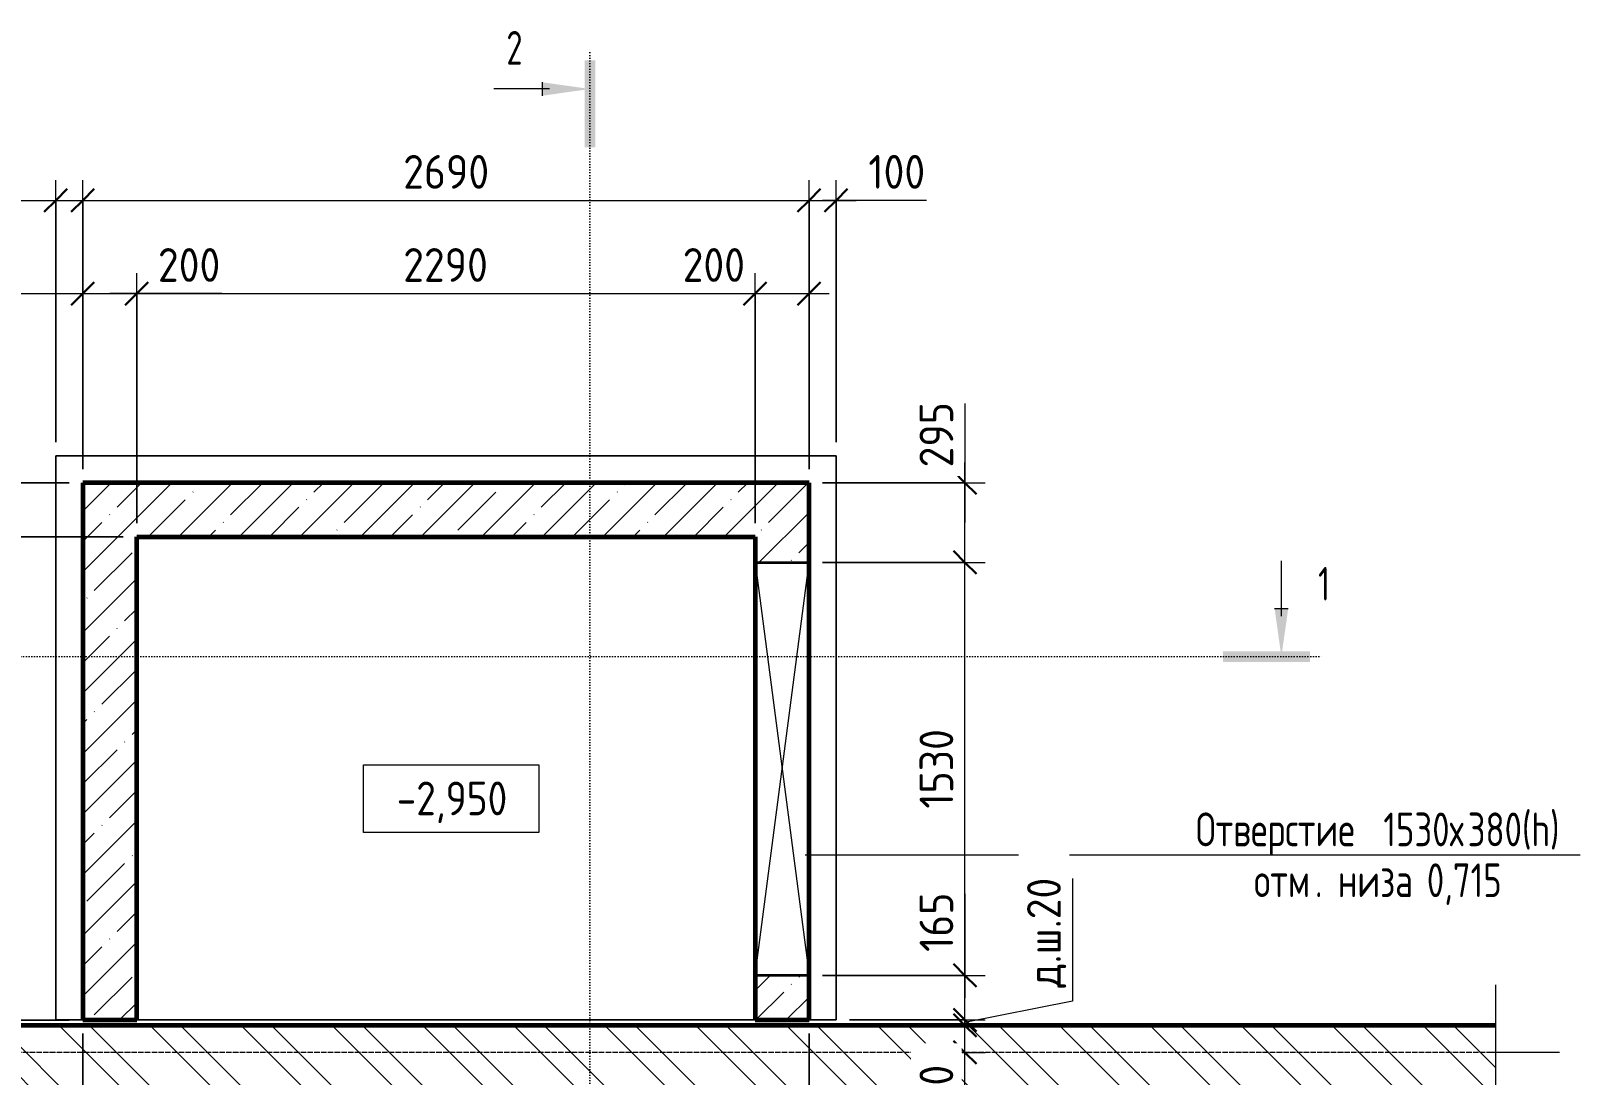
# Model space of a CAD drawing. Header units: millimetres. Extents: x 67134 to 121662, y -4758 to 13821.
# Drawn here: x 70573 to 76311, y 9426 to 13293 of the extents above; entities that cross this region are included whole.
import ezdxf

# ---------------------------------------------------------------- set-up
doc = ezdxf.new("R2010")
doc.units = ezdxf.units.MM
doc.linetypes.add('02 Штрихпунктирная _20 мм_', pattern=[25, 20, -2.5, 0, -2.5])
doc.linetypes.add('04 Пунктир 10мм', pattern=[10, 0, -10])
for name, color, linetype, lineweight in [('AA_Dim', 7, 'Continuous', 9), ('AA_Dim-50', 7, 'Continuous', 9), ('AA_Oformlenie', 7, 'Continuous', 9), ('AA_Razrez', 7, 'Continuous', 9), ('AA_Vinoska', 7, 'Continuous', 9), ('AA_Visotnaya otmetka', 7, 'Continuous', 9), ('AF_Okno', 7, 'Continuous', 20), ('AF_Pokritie', 7, 'Continuous', 9), ('AF_Stena', 7, 'Continuous', 20), ('AF_Stena_Опалубка', 253, 'Continuous', 20), ('KR_Fundament', 7, 'Continuous', 20), ('Оси', 7, 'Continuous', 9)]:
    doc.layers.add(name, color=color, linetype=linetype, lineweight=lineweight)
doc.styles.add('ISOCPEUR', font='isocpeur.ttf', dxfattribs={"width": 0.9, "height": 125})
doc.styles.add('ISOCPEUR_1', font='isocpeur.ttf', dxfattribs={"width": 0.85, "height": 125})
doc.styles.add('ISOCPEUR_2', font='isocpeur.ttf', dxfattribs={"width": 0.75, "height": 125})
doc.styles.add('ISOCPEUR_3', font='isocpeur.ttf', dxfattribs={"width": 0.7, "height": 125})
doc.dimstyles.new('00_Точн_3_знака__прозр_', dxfattribs={"dimscale": 304.8, "dimtxt": 124.497647, "dimasz": 0.278871, "dimexe": 0.246063, "dimexo": 0.164042, "dimgap": 0.016404, "dimtad": 1, "dimdec": 3, "dimrnd": 0.001, "dimdsep": 46, "dimtxsty": 'ISOCPEUR', "dimblk1": 'OBLIQUE', "dimblk2": 'OBLIQUE', "dimsah": 1, "dimcen": 0.09, "dimdle": 0.246063, "dimazin": 0, "dimtfac": 1, "dimtdec": 4, "dimtix": 1, "dimtmove": 0, "dimatfit": 3, "dimfxl": 1, "dimtvp": 1, "dimtolj": 1, "dimtzin": 0, "dimlwd": 18, "dimlwe": 18, "dimarcsym": 2})
doc.dimstyles.new('00_Точн_3_знака__прозр__1', dxfattribs={"dimscale": 304.8, "dimtxt": 124.497647, "dimasz": 0.278871, "dimexe": 0.246063, "dimexo": 0.164042, "dimgap": 0.016404, "dimtad": 1, "dimdec": 3, "dimrnd": 0.001, "dimdsep": 46, "dimtxsty": 'ISOCPEUR', "dimblk1": 'OBLIQUE', "dimblk2": 'OBLIQUE', "dimsah": 1, "dimcen": 0.09, "dimdle": 0.246063, "dimazin": 0, "dimtfac": 1, "dimtdec": 4, "dimtix": 1, "dimtmove": 1, "dimatfit": 3, "dimfxl": 1, "dimtvp": 1, "dimtolj": 1, "dimtzin": 0, "dimlwd": 18, "dimlwe": 18, "dimarcsym": 2})
doc.dimstyles.new('05_Округл_5мм__непрозр_', dxfattribs={"dimscale": 304.8, "dimtxt": 124.497647, "dimasz": 0.278871, "dimexe": 0.246063, "dimexo": 0.164042, "dimgap": 0.016404, "dimtad": 1, "dimdec": 0, "dimrnd": 5, "dimdsep": 46, "dimtxsty": 'ISOCPEUR', "dimblk1": 'OBLIQUE', "dimblk2": 'OBLIQUE', "dimsah": 1, "dimcen": 0.09, "dimdle": 0.246063, "dimazin": 0, "dimtfac": 1, "dimtdec": 4, "dimtix": 1, "dimtmove": 1, "dimatfit": 3, "dimfxl": 1, "dimtvp": 1, "dimtfill": 1, "dimtolj": 1, "dimtzin": 0, "dimlwd": 18, "dimlwe": 18, "dimarcsym": 2})
doc.dimstyles.new('05_Округл_5мм__непрозр__1', dxfattribs={"dimscale": 304.8, "dimtxt": 124.497647, "dimasz": 0.278871, "dimexe": 0.246063, "dimexo": 0.164042, "dimgap": 0.016404, "dimtad": 1, "dimdec": 0, "dimrnd": 5, "dimdsep": 46, "dimtxsty": 'ISOCPEUR', "dimblk1": 'OBLIQUE', "dimblk2": 'OBLIQUE', "dimsah": 1, "dimcen": 0.09, "dimdle": 0.246063, "dimazin": 0, "dimtfac": 1, "dimtdec": 4, "dimtix": 1, "dimtmove": 0, "dimatfit": 3, "dimfxl": 1, "dimtvp": 1, "dimtfill": 1, "dimtolj": 1, "dimtzin": 0, "dimlwd": 18, "dimlwe": 18, "dimarcsym": 2})
pattern_1 = [(45, (83295.76, -55205.68), (-112.2532, 112.2532), []), (45, (83408.01, -55205.68), (-112.2532, 112.2532), [198.438, -39.688, 1.676, -38.011])]

# ---------------------------------------------------------------- blocks, each defined once
blk = doc.blocks.new('231_Отверстие прямоугольное в стене _Окно_Стена_ - Отверстие прямоугольное с обрамлением-4159290-Схема расположения форшахты в_о 22-23_Б')
at = {"layer": 'AA_Oformlenie', "lineweight": 35}
for p, q in [((-640, -100), (-640, 100)), ((-640, 100), (890, 100)), ((890, 100), (890, -100)), ((890, -100), (-640, -100))]:
    blk.add_line(p, q, dxfattribs=at)
at = {"layer": 'AA_Oformlenie'}
for p, q in [((-640, 100), (-640, -100)), ((890, 100), (-640, 100)), ((890, 100), (-640, -100)), ((-640, 100), (890, -100)), ((890, 100), (890, -100)), ((-640, -100), (890, -100))]:
    blk.add_line(p, q, dxfattribs=at)
at = {"layer": 'AF_Okno', "lineweight": 9}
for p, q in [((814, 100), (-640, 100)), ((890, 100), (814, 100)), ((-640, -100), (-564, -100)), ((-564, -100), (890, -100))]:
    blk.add_line(p, q, dxfattribs=at)
blk = doc.blocks.new('011_ЛинияОбрыва _ЭлУзла_Линия_ - Тип 1-4027318-Схема расположения форшахты в_о 22-23_Б')
at = {"layer": 'AA_Oformlenie'}
for p, q in [((0, 0), (442.5, 0)), ((553.8, 0), (995, 0))]:
    blk.add_line(p, q, dxfattribs=at)
blk = doc.blocks.new('DIMBLOCK1-Схема расположения форшахты в_о 22-23_Б')
at = {"layer": 'AA_Dim-50', "lineweight": 18}
for p, q in [((70765.1, 9580), (70765.1, 7919.4)), ((70765.1, 7994.4), (70765.1, 9580)), ((68520.1, 7994.4), (70765.1, 7994.4)), ((68595.1, 8004.5), (68595.1, 7919.4)), ((68595.1, 7994.4), (68595.1, 8004.5))]:
    blk.add_line(p, q, dxfattribs=at)
at = {"layer": 'AA_Dim-50', "lineweight": 30}
for p, q in [((68595.1, 7994.4), (68637.6, 8036.9)), ((70765.1, 7994.4), (70807.6, 8036.9)), ((68595.1, 7994.4), (68552.6, 7951.9)), ((70765.1, 7994.4), (70722.6, 7951.9))]:
    blk.add_line(p, q, dxfattribs=at)
at = {"layer": 'AA_Dim-50', "color": 0, "lineweight": 18, "insert": (69532.8, 8162.7), "char_height": 125, "width": 353.382, "attachment_point": 1, "line_spacing_factor": 1.149209, "style": 'ISOCPEUR'}
blk.add_mtext('2170', dxfattribs=at)
blk = doc.blocks.new('_Oblique')
at = {"color": 0, "linetype": 'ByBlock', "lineweight": -2}
blk.add_line((-0.5, -0.5), (0.5, 0.5), dxfattribs=at)
blk = doc.blocks.new('DIMBLOCK2-Схема расположения форшахты в_о 22-23_Б')
at = {"layer": 'AA_Dim-50', "lineweight": 18}
for p, q in [((70765.1, 9580), (70765.1, 7919.4)), ((70765.1, 7994.4), (70765.1, 9580)), ((73455.1, 9580), (73455.1, 7919.4)), ((73455.1, 7994.4), (73455.1, 9580)), ((70765.1, 7994.4), (73455.1, 7994.4))]:
    blk.add_line(p, q, dxfattribs=at)
at = {"layer": 'AA_Dim-50', "lineweight": 30}
for p, q in [((70765.1, 7994.4), (70807.6, 8036.9)), ((73455.1, 7994.4), (73497.6, 8036.9)), ((70765.1, 7994.4), (70722.6, 7951.9)), ((73455.1, 7994.4), (73412.6, 7951.9))]:
    blk.add_line(p, q, dxfattribs=at)
at = {"layer": 'AA_Dim-50', "color": 0, "lineweight": 18, "insert": (71952, 8162.7), "char_height": 125, "width": 379.239, "attachment_point": 1, "line_spacing_factor": 1.149209, "style": 'ISOCPEUR'}
blk.add_mtext('2690', dxfattribs=at)
blk = doc.blocks.new('DIMBLOCK3-Схема расположения форшахты в_о 22-23_Б')
at = {"layer": 'AA_Dim-50', "lineweight": 18}
for p, q in [((70384.2, 12173.1), (70384.2, 11886.1)), ((70384.2, 11886.1), (70384.2, 11520)), ((70384.2, 11695), (70384.2, 11420)), ((70715.1, 11620), (70309.2, 11620)), ((70384.2, 11620), (70715.1, 11620)), ((70915.1, 11420), (70309.2, 11420)), ((70384.2, 11420), (70915.1, 11420))]:
    blk.add_line(p, q, dxfattribs=at)
at = {"layer": 'AA_Dim-50', "lineweight": 30}
for p, q in [((70384.2, 11620), (70341.7, 11662.5)), ((70384.2, 11620), (70426.7, 11577.5)), ((70384.2, 11420), (70341.7, 11462.5)), ((70384.2, 11420), (70426.7, 11377.5))]:
    blk.add_line(p, q, dxfattribs=at)
at = {"layer": 'AA_Dim-50', "color": 0, "lineweight": 18, "insert": (70215.9, 11936.1), "char_height": 125, "width": 284.429, "attachment_point": 1, "rotation": 90, "line_spacing_factor": 1.149209, "style": 'ISOCPEUR', "bg_fill": 3, "box_fill_scale": 1.25, "bg_fill_color": 256, "bg_fill_true_color": 13158600, "bg_fill_transparency": 0}
blk.add_mtext('200', dxfattribs=at)
blk = doc.blocks.new('DIMBLOCK4-Схема расположения форшахты в_о 22-23_Б')
at = {"layer": 'AA_Dim-50', "lineweight": 18}
for p, q in [((70915.1, 11420), (70309.2, 11420)), ((70384.2, 11420), (70384.2, 9629.5)), ((70384.2, 11420), (70915.1, 11420)), ((70715.1, 9629.5), (70309.2, 9629.5)), ((70384.2, 9629.5), (70715.1, 9629.5))]:
    blk.add_line(p, q, dxfattribs=at)
at = {"layer": 'AA_Dim-50', "lineweight": 30}
for p, q in [((70384.2, 11420), (70341.7, 11462.5)), ((70384.2, 11420), (70426.7, 11377.5)), ((70384.2, 9629.5), (70341.7, 9672)), ((70384.2, 9629.5), (70426.7, 9587))]:
    blk.add_line(p, q, dxfattribs=at)
at = {"layer": 'AA_Dim-50', "color": 0, "lineweight": 18, "insert": (70215.9, 10377.5), "char_height": 125, "width": 353.382, "attachment_point": 1, "rotation": 90, "line_spacing_factor": 1.149209, "style": 'ISOCPEUR', "bg_fill": 3, "box_fill_scale": 1.25, "bg_fill_color": 256, "bg_fill_true_color": 13158600, "bg_fill_transparency": 0}
blk.add_mtext('1790', dxfattribs=at)
blk = doc.blocks.new('DIMBLOCK5-Схема расположения форшахты в_о 22-23_Б')
at = {"layer": 'AA_Dim-50', "lineweight": 18}
for p, q in [((70126.4, 10240), (70126.4, 9785.4)), ((70126.4, 9785.4), (70384.2, 9619.7)), ((70715.1, 9629.5), (70309.2, 9629.5)), ((70394.3, 9610), (70309.2, 9610)), ((70384.2, 9629.5), (70384.2, 9610)), ((70384.2, 9629.5), (70715.1, 9629.5)), ((70384.2, 9610), (70394.3, 9610))]:
    blk.add_line(p, q, dxfattribs=at)
at = {"layer": 'AA_Dim-50', "lineweight": 30}
for p, q in [((70384.2, 9629.5), (70341.7, 9672)), ((70384.2, 9610), (70341.7, 9652.5)), ((70384.2, 9629.5), (70426.7, 9587)), ((70384.2, 9610), (70426.7, 9567.5))]:
    blk.add_line(p, q, dxfattribs=at)
at = {"layer": 'AA_Dim-50', "color": 0, "lineweight": 18, "insert": (69958.1, 9835.4), "char_height": 125, "width": 485.541, "attachment_point": 1, "rotation": 90, "line_spacing_factor": 1.149209, "style": 'ISOCPEUR', "bg_fill": 3, "box_fill_scale": 1.25, "bg_fill_color": 256, "bg_fill_true_color": 13158600, "bg_fill_transparency": 0}
blk.add_mtext('д.ш.20', dxfattribs=at)
blk = doc.blocks.new('Высотные отметки - Рамка вверх-400294-Схема расположения форшахты в_о 22-23_Б')
at = {"layer": 'AA_Vinoska'}
for p, q in [((-13, 0), (-13, 5)), ((-13, 5), (0, 5)), ((0, 5), (0, 0)), ((0, 0), (-13, 0))]:
    blk.add_line(p, q, dxfattribs=at)
blk = doc.blocks.new('DIMBLOCK7-Схема расположения форшахты в_о 22-23_Б')
at = {"layer": 'AA_Dim-50', "lineweight": 18}
for p, q in [((70765.1, 11670), (70765.1, 12395.8)), ((68520.1, 12320.8), (70765.1, 12320.8)), ((68595.1, 12330.9), (68595.1, 12245.8)), ((68595.1, 12320.8), (68595.1, 12330.9)), ((70765.1, 12320.8), (70765.1, 11670))]:
    blk.add_line(p, q, dxfattribs=at)
at = {"layer": 'AA_Dim-50', "lineweight": 30}
for p, q in [((68595.1, 12320.8), (68637.6, 12363.3)), ((70765.1, 12320.8), (70807.6, 12363.3)), ((68595.1, 12320.8), (68552.6, 12278.3)), ((70765.1, 12320.8), (70722.6, 12278.3))]:
    blk.add_line(p, q, dxfattribs=at)
at = {"layer": 'AA_Dim-50', "color": 0, "lineweight": 18, "insert": (69532.8, 12489.2), "char_height": 125, "width": 353.382, "attachment_point": 1, "line_spacing_factor": 1.149209, "style": 'ISOCPEUR'}
blk.add_mtext('2170', dxfattribs=at)
blk = doc.blocks.new('DIMBLOCK8-Схема расположения форшахты в_о 22-23_Б')
at = {"layer": 'AA_Dim-50', "lineweight": 18}
for p, q in [((70765.1, 11670), (70765.1, 12395.8)), ((70965.1, 11470), (70965.1, 12395.8)), ((70765.1, 12320.8), (70965.1, 12320.8)), ((70765.1, 12320.8), (70765.1, 11670)), ((70993.5, 12320.8), (70865.1, 12320.8)), ((70965.1, 12320.8), (70965.1, 11470)), ((71280.5, 12320.8), (70993.5, 12320.8))]:
    blk.add_line(p, q, dxfattribs=at)
at = {"layer": 'AA_Dim-50', "lineweight": 30}
for p, q in [((70765.1, 12320.8), (70807.6, 12363.3)), ((70965.1, 12320.8), (71007.6, 12363.3)), ((70765.1, 12320.8), (70722.6, 12278.3)), ((70965.1, 12320.8), (70922.6, 12278.3))]:
    blk.add_line(p, q, dxfattribs=at)
at = {"layer": 'AA_Dim-50', "color": 0, "lineweight": 18, "insert": (71043.5, 12489.2), "char_height": 125, "width": 284.429, "attachment_point": 1, "line_spacing_factor": 1.149209, "style": 'ISOCPEUR'}
blk.add_mtext('200', dxfattribs=at)
blk = doc.blocks.new('DIMBLOCK9-Схема расположения форшахты в_о 22-23_Б')
at = {"layer": 'AA_Dim-50', "lineweight": 18}
for p, q in [((70965.1, 11470), (70965.1, 12395.8)), ((73255.1, 11470), (73255.1, 12395.8)), ((70965.1, 12320.8), (73255.1, 12320.8)), ((70965.1, 12320.8), (70965.1, 11470)), ((73255.1, 12320.8), (73255.1, 11470))]:
    blk.add_line(p, q, dxfattribs=at)
at = {"layer": 'AA_Dim-50', "lineweight": 30}
for p, q in [((70965.1, 12320.8), (71007.6, 12363.3)), ((73255.1, 12320.8), (73297.6, 12363.3)), ((70965.1, 12320.8), (70922.6, 12278.3)), ((73255.1, 12320.8), (73212.6, 12278.3))]:
    blk.add_line(p, q, dxfattribs=at)
at = {"layer": 'AA_Dim-50', "color": 0, "lineweight": 18, "insert": (71952, 12489.2), "char_height": 125, "width": 379.239, "attachment_point": 1, "line_spacing_factor": 1.149209, "style": 'ISOCPEUR'}
blk.add_mtext('2290', dxfattribs=at)
blk = doc.blocks.new('DIMBLOCK10-Схема расположения форшахты в_о 22-23_Б')
at = {"layer": 'AA_Dim-50', "lineweight": 18}
for p, q in [((73255.1, 11470), (73255.1, 12395.8)), ((73455.1, 11670), (73455.1, 12395.8)), ((72987, 12320.8), (73274, 12320.8)), ((73255.1, 12320.8), (73530.1, 12320.8)), ((73255.1, 12320.8), (73255.1, 11470)), ((73274, 12320.8), (73355.1, 12320.8)), ((73455.1, 12320.8), (73455.1, 11670))]:
    blk.add_line(p, q, dxfattribs=at)
at = {"layer": 'AA_Dim-50', "lineweight": 30}
for p, q in [((73255.1, 12320.8), (73297.6, 12363.3)), ((73455.1, 12320.8), (73497.6, 12363.3)), ((73255.1, 12320.8), (73212.6, 12278.3)), ((73455.1, 12320.8), (73412.6, 12278.3))]:
    blk.add_line(p, q, dxfattribs=at)
at = {"layer": 'AA_Dim-50', "color": 0, "lineweight": 18, "insert": (72987, 12489.2), "char_height": 125, "width": 284.429, "attachment_point": 1, "line_spacing_factor": 1.149209, "style": 'ISOCPEUR'}
blk.add_mtext('200', dxfattribs=at)
blk = doc.blocks.new('042_М_Отверстия - Позиция и размер-2808408-Схема расположения форшахты в_о 22-23_Б')
at = {"layer": 'AA_Vinoska'}
blk.add_line((-15, 0), (15, 0), dxfattribs=at)
blk = doc.blocks.new('Разрез - Номер узла_ спереди-394134-Схема расположения форшахты в_о 22-23_Б')
at = {"layer": 'AA_Razrez'}
for points in [[(7.33, 0.4), (7.33, -0.39), (0.87, -0.39), (0.87, 0.4)], [(3.5, -3.53), (2.5, -3.53), (3, 0)]]:
    blk.add_hatch(color=256, dxfattribs=at).paths.add_polyline_path(points)
for p, q in [((3, -3), (3, -7.1)), ((2.5, -3.53), (3.5, -3.53))]:
    blk.add_line(p, q, dxfattribs=at)
blk = doc.blocks.new('DIMBLOCK11-Схема расположения форшахты в_о 22-23_Б')
at = {"layer": 'AA_Dim-50', "lineweight": 18}
for p, q in [((70665.1, 11770), (70665.1, 12740.8)), ((70765.1, 11670), (70765.1, 12740.8)), ((70252.3, 12665.8), (70517.7, 12665.8)), ((70517.7, 12665.8), (70715.1, 12665.8)), ((70590.1, 12665.8), (70765.1, 12665.8)), ((70665.1, 12665.8), (70665.1, 11770)), ((70765.1, 12665.8), (70765.1, 11670))]:
    blk.add_line(p, q, dxfattribs=at)
at = {"layer": 'AA_Dim-50', "lineweight": 30}
for p, q in [((70665.1, 12665.8), (70707.6, 12708.3)), ((70765.1, 12665.8), (70807.6, 12708.3)), ((70665.1, 12665.8), (70622.6, 12623.3)), ((70765.1, 12665.8), (70722.6, 12623.3))]:
    blk.add_line(p, q, dxfattribs=at)
at = {"layer": 'AA_Dim-50', "color": 0, "lineweight": 18, "insert": (70252.3, 12834.2), "char_height": 125, "width": 258.572, "attachment_point": 1, "line_spacing_factor": 1.149209, "style": 'ISOCPEUR'}
blk.add_mtext('100', dxfattribs=at)
blk = doc.blocks.new('DIMBLOCK12-Схема расположения форшахты в_о 22-23_Б')
at = {"layer": 'AA_Dim-50', "lineweight": 18}
for p, q in [((70765.1, 11670), (70765.1, 12740.8)), ((73455.1, 11670), (73455.1, 12740.8)), ((70765.1, 12665.8), (73455.1, 12665.8)), ((70765.1, 12665.8), (70765.1, 11670)), ((73455.1, 12665.8), (73455.1, 11670))]:
    blk.add_line(p, q, dxfattribs=at)
at = {"layer": 'AA_Dim-50', "lineweight": 30}
for p, q in [((70765.1, 12665.8), (70807.6, 12708.3)), ((73455.1, 12665.8), (73497.6, 12708.3)), ((70765.1, 12665.8), (70722.6, 12623.3)), ((73455.1, 12665.8), (73412.6, 12623.3))]:
    blk.add_line(p, q, dxfattribs=at)
at = {"layer": 'AA_Dim-50', "color": 0, "lineweight": 18, "insert": (71952, 12834.2), "char_height": 125, "width": 379.239, "attachment_point": 1, "line_spacing_factor": 1.149209, "style": 'ISOCPEUR'}
blk.add_mtext('2690', dxfattribs=at)
blk = doc.blocks.new('DIMBLOCK13-Схема расположения форшахты в_о 22-23_Б')
at = {"layer": 'AA_Dim-50', "lineweight": 18}
for p, q in [((73455.1, 11670), (73455.1, 12740.8)), ((73555.1, 11770), (73555.1, 12740.8)), ((73455.1, 12665.8), (73630.1, 12665.8)), ((73455.1, 12665.8), (73455.1, 11670)), ((73624.9, 12665.8), (73505.1, 12665.8)), ((73555.1, 12665.8), (73555.1, 11770)), ((73890.4, 12665.8), (73624.9, 12665.8))]:
    blk.add_line(p, q, dxfattribs=at)
at = {"layer": 'AA_Dim-50', "lineweight": 30}
for p, q in [((73455.1, 12665.8), (73497.6, 12708.3)), ((73555.1, 12665.8), (73597.6, 12708.3)), ((73455.1, 12665.8), (73412.6, 12623.3)), ((73555.1, 12665.8), (73512.6, 12623.3))]:
    blk.add_line(p, q, dxfattribs=at)
at = {"layer": 'AA_Dim-50', "color": 0, "lineweight": 18, "insert": (73674.9, 12834.2), "char_height": 125, "width": 258.572, "attachment_point": 1, "line_spacing_factor": 1.149209, "style": 'ISOCPEUR'}
blk.add_mtext('100', dxfattribs=at)
blk = doc.blocks.new('DIMBLOCK14-Схема расположения форшахты в_о 22-23_Б')
at = {"layer": 'AA_Dim-50', "lineweight": 30}
for p, q in [((74032.7, 9610), (73990.2, 9652.5)), ((74032.7, 9610), (74075.2, 9567.5)), ((74032.7, 9510), (73990.2, 9552.5)), ((74032.7, 9510), (74075.2, 9467.5))]:
    blk.add_line(p, q, dxfattribs=at)
at = {"layer": 'AA_Dim-50', "lineweight": 18}
for p, q in [((74022.6, 9610), (74107.7, 9610)), ((74032.7, 9610), (74022.6, 9610)), ((74032.7, 9435), (74032.7, 9610)), ((74032.7, 9518.7), (74032.7, 9560)), ((74022.6, 9510), (74107.7, 9510)), ((74032.7, 9510), (74022.6, 9510)), ((74032.7, 9253.2), (74032.7, 9518.7))]:
    blk.add_line(p, q, dxfattribs=at)
at = {"layer": 'AA_Dim-50', "color": 0, "lineweight": 18, "insert": (73864.4, 9253.2), "char_height": 125, "width": 258.572, "attachment_point": 1, "rotation": 90, "line_spacing_factor": 1.149209, "style": 'ISOCPEUR', "bg_fill": 3, "box_fill_scale": 1.25, "bg_fill_color": 256, "bg_fill_true_color": 13158600, "bg_fill_transparency": 0}
blk.add_mtext('100', dxfattribs=at)
blk = doc.blocks.new('DIMBLOCK15-Схема расположения форшахты в_о 22-23_Б')
at = {"layer": 'AA_Dim-50', "lineweight": 18}
for p, q in [((74431.1, 10154.3), (74431.1, 9699.7)), ((74431.1, 9699.7), (74032.7, 9620)), ((73605.1, 9630), (74107.7, 9630)), ((74032.7, 9630), (73605.1, 9630)), ((74022.6, 9610), (74107.7, 9610)), ((74032.7, 9610), (74022.6, 9610)), ((74032.7, 9610), (74032.7, 9630))]:
    blk.add_line(p, q, dxfattribs=at)
at = {"layer": 'AA_Dim-50', "lineweight": 30}
for p, q in [((74032.7, 9630), (73990.2, 9672.5)), ((74032.7, 9610), (73990.2, 9652.5)), ((74032.7, 9630), (74075.2, 9587.5)), ((74032.7, 9610), (74075.2, 9567.5))]:
    blk.add_line(p, q, dxfattribs=at)
at = {"layer": 'AA_Dim-50', "color": 0, "lineweight": 18, "insert": (74262.8, 9749.7), "char_height": 125, "width": 485.541, "attachment_point": 1, "rotation": 90, "line_spacing_factor": 1.149209, "style": 'ISOCPEUR', "bg_fill": 3, "box_fill_scale": 1.25, "bg_fill_color": 256, "bg_fill_true_color": 13158600, "bg_fill_transparency": 0}
blk.add_mtext('д.ш.20', dxfattribs=at)
blk = doc.blocks.new('DIMBLOCK16-Схема расположения форшахты в_о 22-23_Б')
at = {"layer": 'AA_Dim-50', "lineweight": 18}
for p, q in [((74032.7, 10097.4), (74032.7, 9831.9)), ((74032.7, 9831.9), (74032.7, 9712.5)), ((73505.1, 9795), (74107.7, 9795)), ((74032.7, 9795), (73505.1, 9795)), ((74032.7, 9630), (74032.7, 9795)), ((73605.1, 9630), (74107.7, 9630)), ((74032.7, 9630), (73605.1, 9630))]:
    blk.add_line(p, q, dxfattribs=at)
at = {"layer": 'AA_Dim-50', "lineweight": 30}
for p, q in [((74032.7, 9795), (73990.2, 9837.5)), ((74032.7, 9795), (74075.2, 9752.5)), ((74032.7, 9630), (73990.2, 9672.5)), ((74032.7, 9630), (74075.2, 9587.5))]:
    blk.add_line(p, q, dxfattribs=at)
at = {"layer": 'AA_Dim-50', "color": 0, "lineweight": 18, "insert": (73864.4, 9881.9), "char_height": 125, "width": 258.572, "attachment_point": 1, "rotation": 90, "line_spacing_factor": 1.149209, "style": 'ISOCPEUR', "bg_fill": 3, "box_fill_scale": 1.25, "bg_fill_color": 256, "bg_fill_true_color": 13158600, "bg_fill_transparency": 0}
blk.add_mtext('165', dxfattribs=at)
blk = doc.blocks.new('DIMBLOCK17-Схема расположения форшахты в_о 22-23_Б')
at = {"layer": 'AA_Dim-50', "lineweight": 30}
for p, q in [((74032.7, 11325), (73990.2, 11367.5)), ((74032.7, 11325), (74075.2, 11282.5)), ((74032.7, 9795), (73990.2, 9837.5)), ((74032.7, 9795), (74075.2, 9752.5))]:
    blk.add_line(p, q, dxfattribs=at)
at = {"layer": 'AA_Dim-50', "lineweight": 18}
for p, q in [((73505.1, 11325), (74107.7, 11325)), ((74032.7, 11325), (73505.1, 11325)), ((74032.7, 9795), (74032.7, 11325)), ((73505.1, 9795), (74107.7, 9795)), ((74032.7, 9795), (73505.1, 9795))]:
    blk.add_line(p, q, dxfattribs=at)
at = {"layer": 'AA_Dim-50', "color": 0, "lineweight": 18, "insert": (73864.4, 10412.8), "char_height": 125, "width": 353.382, "attachment_point": 1, "rotation": 90, "line_spacing_factor": 1.149209, "style": 'ISOCPEUR', "bg_fill": 3, "box_fill_scale": 1.25, "bg_fill_color": 256, "bg_fill_true_color": 13158600, "bg_fill_transparency": 0}
blk.add_mtext('1530', dxfattribs=at)
blk = doc.blocks.new('DIMBLOCK18-Схема расположения форшахты в_о 22-23_Б')
at = {"layer": 'AA_Dim-50', "lineweight": 18}
for p, q in [((74032.7, 11913.8), (74032.7, 11626.8)), ((74032.7, 11325), (74032.7, 11695)), ((73505.1, 11620), (74107.7, 11620)), ((74032.7, 11620), (73505.1, 11620)), ((74032.7, 11626.8), (74032.7, 11472.5)), ((73505.1, 11325), (74107.7, 11325)), ((74032.7, 11325), (73505.1, 11325))]:
    blk.add_line(p, q, dxfattribs=at)
at = {"layer": 'AA_Dim-50', "lineweight": 30}
for p, q in [((74032.7, 11620), (73990.2, 11662.5)), ((74032.7, 11620), (74075.2, 11577.5)), ((74032.7, 11325), (73990.2, 11367.5)), ((74032.7, 11325), (74075.2, 11282.5))]:
    blk.add_line(p, q, dxfattribs=at)
at = {"layer": 'AA_Dim-50', "color": 0, "lineweight": 18, "insert": (73864.4, 11676.8), "char_height": 125, "width": 284.429, "attachment_point": 1, "rotation": 90, "line_spacing_factor": 1.149209, "style": 'ISOCPEUR', "bg_fill": 3, "box_fill_scale": 1.25, "bg_fill_color": 256, "bg_fill_true_color": 13158600, "bg_fill_transparency": 0}
blk.add_mtext('295', dxfattribs=at)
blk = doc.blocks.new('DIMBLOCK19-Схема расположения форшахты в_о 22-23_Б')
at = {"layer": 'AA_Dim-50', "lineweight": 30}
for p, q in [((69349.9, 11620), (69307.4, 11662.5)), ((69349.9, 11620), (69392.4, 11577.5)), ((69349.9, 9510), (69307.4, 9552.5)), ((69349.9, 9510), (69392.4, 9467.5))]:
    blk.add_line(p, q, dxfattribs=at)
at = {"layer": 'AA_Dim-50', "lineweight": 18}
for p, q in [((69349.9, 9435), (69349.9, 11695)), ((70715.1, 11620), (69274.9, 11620)), ((69349.9, 11620), (70715.1, 11620)), ((69339.8, 9510), (69424.9, 9510)), ((69349.9, 9510), (69339.8, 9510))]:
    blk.add_line(p, q, dxfattribs=at)
at = {"layer": 'AA_Dim-50', "color": 0, "lineweight": 18, "insert": (69181.6, 10428.5), "char_height": 125, "width": 327.525, "attachment_point": 1, "rotation": 90, "line_spacing_factor": 1.149209, "style": 'ISOCPEUR'}
blk.add_mtext('2110', dxfattribs=at)

msp = doc.modelspace()

# ---------------------------------------------------------------- hatches: boundary and pattern name
at = {"layer": 'AF_Stena', "lineweight": 9}
h = msp.add_hatch(dxfattribs=at)
h.set_pattern_fill('FP_1', color=256, style=0, pattern_type=2)
h.set_pattern_definition(pattern_1)
h.paths.add_polyline_path([(70765.0616, 9630), (70965.0616, 9630), (70965.0616, 11620), (70765.0616, 11620)])
h = msp.add_hatch(dxfattribs=at)
h.set_pattern_fill('FP_1', color=256, style=0, pattern_type=2)
h.set_pattern_definition(pattern_1)
h.paths.add_polyline_path([(73255.0616, 11420), (73255.0616, 11620), (70965.0616, 11620), (70965.0616, 11420)])
h = msp.add_hatch(dxfattribs=at)
h.set_pattern_fill('FP_1', color=256, style=0, pattern_type=2)
h.set_pattern_definition(pattern_1)
h.paths.add_polyline_path([(73255.0616, 9630), (73455.0616, 9630), (73455.0616, 9795.0004), (73255.0616, 9795.0004)])
h.paths.add_polyline_path([(73255.0616, 11325.0004), (73455.0616, 11325.0004), (73455.0616, 11620), (73255.0616, 11620), (73255.0616, 11420)])
h = msp.add_hatch(dxfattribs=at)
h.set_pattern_fill('FP_2', color=256, style=0, pattern_type=2)
h.set_pattern_definition([(135, (83295.76, -55205.68), (-168.3798, -168.3798), []), (135, (83408.01, -55205.68), (-168.3798, -168.3798), [])])
h.paths.add_polyline_path([(75912.7257, 8970), (75999.3282, 8970), (75999.3282, 9057.5), (75912.7257, 9085), (75999.3282, 9112.5), (75960.0755, 9112.5), (75960.0755, 9168.8087), (75999.3282, 9168.8087), (75999.3282, 9610), (68595.0616, 9610), (68595.0616, 8970)])

# ---------------------------------------------------------------- linework, layer by layer
at = {"layer": 'AA_Razrez', "linetype": '04 Пунктир 10мм'}
msp.add_line((72643.2639, 7557.2154), (72643.2639, 13228.563), dxfattribs=at)
at = {"layer": 'AA_Vinoska'}
for p, q in [((73440.9198, 10241.0985), (74810.8426, 10241.0985)), ((75999.3282, 9610), (75999.3282, 9760))]:
    msp.add_line(p, q, dxfattribs=at)
at = {"layer": 'AA_Visotnaya otmetka'}
msp.add_line((72454.5426, 10324.8141), (72454.5426, 10324.8141), dxfattribs=at)
msp.add_line((72454.5426, 10324.8141), (72454.5426, 10324.8141), dxfattribs=at)
at = {"layer": 'AF_Pokritie'}
for p, q in [((70665.0616, 9630), (70665.0616, 11720)), ((70665.0616, 11720), (73555.0616, 11720)), ((73555.0616, 11720), (70665.0616, 11720)), ((70665.0616, 11720), (70665.0616, 9630)), ((73555.0616, 11720), (73555.0616, 9630)), ((73555.0616, 9630), (73555.0616, 11720)), ((73555.0616, 9630), (70665.0616, 9630)), ((70665.0616, 9630), (73555.0616, 9630))]:
    msp.add_line(p, q, dxfattribs=at)
at = {"layer": 'AF_Stena_Опалубка', "lineweight": 60}
for p, q in [((70965.0616, 11620), (70765.0616, 11620)), ((70765.0616, 11620), (70765.0616, 9630)), ((73255.0616, 11620), (70965.0616, 11620)), ((73455.0616, 11620), (73255.0616, 11620)), ((73455.0616, 9630), (73455.0616, 11620)), ((70965.0616, 9630), (70965.0616, 11420)), ((70965.0616, 11420), (73255.0616, 11420)), ((73255.0616, 11420), (73255.0616, 9630)), ((75999.3282, 9610), (68595.0616, 9610)), ((70765.0616, 9630), (70965.0616, 9630)), ((73255.0616, 9630), (73455.0616, 9630))]:
    msp.add_line(p, q, dxfattribs=at)
at = {"layer": 'KR_Fundament'}
for p, q in [((70765.0616, 9630), (70765.0616, 11620)), ((70765.0616, 11620), (73455.0616, 11620)), ((73455.0616, 11620), (70765.0616, 11620)), ((70765.0616, 11620), (70765.0616, 9630)), ((73455.0616, 11620), (73455.0616, 9630)), ((73455.0616, 9630), (73455.0616, 11620)), ((73455.0616, 9630), (70765.0616, 9630)), ((70765.0616, 9630), (73455.0616, 9630))]:
    msp.add_line(p, q, dxfattribs=at)
at = {"layer": 'Оси', "linetype": '02 Штрихпунктирная _20 мм_'}
msp.add_line((75985.0285, 9510), (67792.9637, 9510), dxfattribs=at)
at = {"layer": 'Оси'}
msp.add_line((76235.0285, 9510), (75985.0285, 9510), dxfattribs=at)

# ---------------------------------------------------------------- block references
at = {"layer": 'AA_Oformlenie', "rotation": 89.9999999999999}
msp.add_blockref('011_ЛинияОбрыва _ЭлУзла_Линия_ - Тип 1-4027318-Схема расположения форшахты в_о 22-23_Б', (75999.3282, 8615), dxfattribs=at)
at = {"layer": 'AA_Razrez', "xscale": 49.99999999999998, "yscale": 49.99999999999998, "zscale": 49.99999999999998}
for p, rotation in [((72643.2639, 13228.563), 269.9999999999998), ((75354.7541, 10975.9045), 180)]:
    msp.add_blockref('Разрез - Номер узла_ спереди-394134-Схема расположения форшахты в_о 22-23_Б', p, dxfattribs=dict(at, rotation=rotation))
at = {"layer": 'AA_Vinoska', "xscale": 49.99999999999998, "yscale": 49.99999999999998, "zscale": 49.99999999999998}
for name, p in [('Высотные отметки - Рамка вверх-400294-Схема расположения форшахты в_о 22-23_Б', (72454.5426, 10324.8141)), ('042_М_Отверстия - Позиция и размер-2808408-Схема расположения форшахты в_о 22-23_Б', (75560.8426, 10241.0985))]:
    msp.add_blockref(name, p, dxfattribs=at)
at = {"layer": 'AF_Okno', "rotation": 89.99999999999991}
msp.add_blockref('231_Отверстие прямоугольное в стене _Окно_Стена_ - Отверстие прямоугольное с обрамлением-4159290-Схема расположения форшахты в_о 22-23_Б', (73355.0616, 10435.0004), dxfattribs=at)

# ---------------------------------------------------------------- texts
at = {"layer": 'AA_Razrez', "char_height": 125, "attachment_point": 1, "style": 'ISOCPEUR_3'}
for s, insert, width in [('\\fISOCPEUR|b0|i0|c204|p34|;\\W.7;2', (72334.2204, 13293.4864), 75.759469), ('\\fISOCPEUR|b0|i0|c204|p34|;\\W.7;1', (75340.7253, 11308.2501), 53.312219)]:
    msp.add_mtext(s, dxfattribs=dict(at, insert=insert, width=width))
at = {"layer": 'AA_Vinoska', "char_height": 125, "attachment_point": 1, "style": 'ISOCPEUR_2'}
for s, insert, width in [('Отверстие', (74887.6758, 10398.2802), 769.62), (' 1530', (75522.6758, 10398.2802), 369.778359), ('380(h)', (75894.7462, 10398.2802), 414.873281), ('\\fISOCPEUR|b0|i0|c204|p34|;\\W.75;х', (75827.7735, 10398.2802), 81.170859), ('отм', (75103.4883, 10209.9122), 273.575859), ('низа', (75413.5469, 10209.9122), 327.689766), (' 0,715', (75683.918, 10209.9122), 408.860625), ('. ', (75329.211, 10209.9122), 102.215156)]:
    msp.add_mtext(s, dxfattribs=dict(at, insert=insert, width=width))
at = {"layer": 'AA_Visotnaya otmetka', "insert": (71927.8697, 10513.1211), "char_height": 125, "width": 484.01503, "attachment_point": 1, "line_spacing_factor": 1.149209, "style": 'ISOCPEUR_1'}
msp.add_mtext('-2,950', dxfattribs=at)

# ---------------------------------------------------------------- dimensions: what is measured, and where the dimension line sits
at = {"layer": 'AA_Dim', "lineweight": 18}
for base, p1, p2, override, picture, middle in [((73555.0616, 12665.8451), (73455.0616, 11620), (73555.0616, 11720), {"dimpost": '<>', "dimfxl": 141.421356}, 'DIMBLOCK13-Схема расположения форшахты в_о 22-23_Б', (73804.1982, 12750.8187)), ((73455.0616, 12320.8451), (73255.0616, 11420), (73455.0616, 11620), {"dimpost": '<>', "dimfxl": 282.842712}, 'DIMBLOCK10-Схема расположения форшахты в_о 22-23_Б', (73129.1836, 12405.8187))]:
    dim = msp.add_linear_dim(base=base, p1=p1, p2=p2, dimstyle='00_Точн_3_знака__прозр__1', override=override, dxfattribs=at)
    dim.commit()
    dim.dimension.update_dxf_attribs({"geometry": picture, "text_midpoint": middle, "dimtype": 160})
for base, p1, p2, override, picture, middle in [((70765.0616, 7994.3942), (68595.0616, 8054.4983), (70765.0616, 9630), {"dimpost": '<>', "dimfxl": 2681.623695}, 'DIMBLOCK1-Схема расположения форшахты в_о 22-23_Б', (69680.0616, 8061.8942)), ((73455.0616, 7994.3942), (70765.0616, 9630), (73455.0616, 9630), {"dimpost": '<>', "dimfxl": 2690}, 'DIMBLOCK2-Схема расположения форшахты в_о 22-23_Б', (72110.0616, 8061.8942))]:
    dim = msp.add_linear_dim(base=base, p1=p1, p2=p2, dimstyle='00_Точн_3_знака__прозр_', override=override, dxfattribs=at)
    dim.commit()
    dim.dimension.update_dxf_attribs({"geometry": picture, "text_midpoint": middle})

# ---------------------------------------------------------------- next in the draw order: dimensions: what is measured, and where the dimension line sits
for base, p1, p2, override, picture, middle in [((70384.2376, 11420), (70765.0616, 11620), (70965.0616, 11420), {"dimpost": '<>', "dimfxl": 282.842712}, 'DIMBLOCK3-Схема расположения форшахты в_о 22-23_Б', (70299.264, 12078.2904)), ((74032.6687, 9610), (73972.5646, 9510), (73972.5646, 9610), {"dimpost": '<>', "dimfxl": 100}, 'DIMBLOCK14-Схема расположения форшахты в_о 22-23_Б', (73947.695, 9382.5177))]:
    dim = msp.add_linear_dim(base=base, p1=p1, p2=p2, angle=90, dimstyle='05_Округл_5мм__непрозр_', override=override, dxfattribs=at)
    dim.commit()
    dim.dimension.update_dxf_attribs({"geometry": picture, "text_midpoint": middle, "dimtype": 160, "text_rotation": 90})

# ---------------------------------------------------------------- next in the draw order: dimensions: what is measured, and where the dimension line sits
dim = msp.add_linear_dim(base=(70765.0616, 12665.8451), p1=(70665.0616, 11720), p2=(70765.0616, 11620), dimstyle='00_Точн_3_знака__прозр__1', override={"dimpost": '<>', "dimfxl": 141.421356}, dxfattribs=at)
dim.commit()
dim.dimension.update_dxf_attribs({"geometry": 'DIMBLOCK11-Схема расположения форшахты в_о 22-23_Б', "text_midpoint": (70381.5414, 12750.8187), "dimtype": 160})
for base, p1, p2, override, picture, middle in [((73455.0616, 12665.8451), (70765.0616, 11620), (73455.0616, 11620), {"dimpost": '<>', "dimfxl": 2690}, 'DIMBLOCK12-Схема расположения форшахты в_о 22-23_Б', (72110.0616, 12733.3451)), ((70765.0616, 12320.8451), (68595.0616, 12380.9491), (70765.0616, 11620), {"dimpost": '<>', "dimfxl": 2299.55291}, 'DIMBLOCK7-Схема расположения форшахты в_о 22-23_Б', (69680.0616, 12388.3451))]:
    dim = msp.add_linear_dim(base=base, p1=p1, p2=p2, dimstyle='00_Точн_3_знака__прозр_', override=override, dxfattribs=at)
    dim.commit()
    dim.dimension.update_dxf_attribs({"geometry": picture, "text_midpoint": middle})
dim = msp.add_linear_dim(base=(70384.2376206435, 9629.4999999998), p1=(70965.0616079715, 11419.9999999998), p2=(70765.0616079715, 9629.4999999998), angle=90, dimstyle='05_Округл_5мм__непрозр__1', override={"dimpost": '<>', "dimfxl": 1801.635438}, dxfattribs=at)
dim.commit()
dim.dimension.update_dxf_attribs({"geometry": 'DIMBLOCK4-Схема расположения форшахты в_о 22-23_Б', "text_midpoint": (70316.7376206435, 10524.7499999997)})
dim = msp.add_linear_dim(base=(74032.6687, 9630), p1=(73972.5646, 9610), p2=(73555.0616, 9630), angle=90, dimstyle='05_Округл_5мм__непрозр_', override={"dimpost": 'д.ш.<>', "dimfxl": 417.98175}, dxfattribs=at)
dim.commit()
dim.dimension.update_dxf_attribs({"geometry": 'DIMBLOCK15-Схема расположения форшахты в_о 22-23_Б', "text_midpoint": (74346.1699, 9992.4703), "dimtype": 160, "text_rotation": 90})

# ---------------------------------------------------------------- next in the draw order: linework, layer by layer
at = {"layer": 'AA_Razrez', "linetype": '04 Пунктир 10мм'}
msp.add_line((67273.5893, 10975.9045), (75354.7541, 10975.9045), dxfattribs=at)

# ---------------------------------------------------------------- next in the draw order: dimensions: what is measured, and where the dimension line sits
at = {"layer": 'AA_Dim', "lineweight": 18}
dim = msp.add_linear_dim(base=(70965.0616, 12320.8451), p1=(70765.0616, 11620), p2=(70965.0616, 11420), dimstyle='00_Точн_3_знака__прозр__1', override={"dimpost": '<>', "dimfxl": 282.842712}, dxfattribs=at)
dim.commit()
dim.dimension.update_dxf_attribs({"geometry": 'DIMBLOCK8-Схема расположения форшахты в_о 22-23_Б', "text_midpoint": (71185.6795, 12405.8187), "dimtype": 160})
dim = msp.add_linear_dim(base=(73255.0616, 12320.8451), p1=(70965.0616, 11420), p2=(73255.0616, 11420), dimstyle='00_Точн_3_знака__прозр_', override={"dimpost": '<>', "dimfxl": 2290}, dxfattribs=at)
dim.commit()
dim.dimension.update_dxf_attribs({"geometry": 'DIMBLOCK9-Схема расположения форшахты в_о 22-23_Б', "text_midpoint": (72110.0616, 12388.3451)})
for base, p1, p2, override, picture, middle in [((70384.2376206435, 9609.9999999998), (70765.0616079715, 9629.4999999998), (70444.3416970444, 9609.9999999998), {"dimpost": 'д.ш.<>', "dimfxl": 321.312171}, 'DIMBLOCK5-Схема расположения форшахты в_о 22-23_Б', (70041.4588333441, 10078.1476961217)), ((74032.6687, 9795.0004), (73555.0616, 9630), (73455.0616, 9795.0004), {"dimpost": '<>', "dimfxl": 192.93815}, 'DIMBLOCK16-Схема расположения форшахты в_о 22-23_Б', (73947.695, 10011.2085))]:
    dim = msp.add_linear_dim(base=base, p1=p1, p2=p2, angle=90, dimstyle='05_Округл_5мм__непрозр_', override=override, dxfattribs=at)
    dim.commit()
    dim.dimension.update_dxf_attribs({"geometry": picture, "text_midpoint": middle, "dimtype": 160, "text_rotation": 90})

# ---------------------------------------------------------------- next in the draw order: dimensions: what is measured, and where the dimension line sits
for base, p1, p2, dimstyle, override, picture, middle in [((69349.9362, 11620), (69289.8322, 9510), (70765.0616, 11620), '00_Точн_3_знака__прозр_', {"dimpost": '<>', "dimfxl": 2574.568298}, 'DIMBLOCK19-Схема расположения форшахты в_о 22-23_Б', (69282.4362, 10565)), ((74032.6687, 11325.0004), (73455.0616, 9795.0004), (73455.0616, 11325.0004), '05_Округл_5мм__непрозр__1', {"dimpost": '<>', "dimfxl": 1530}, 'DIMBLOCK17-Схема расположения форшахты в_о 22-23_Б', (73965.1687, 10560.0004))]:
    dim = msp.add_linear_dim(base=base, p1=p1, p2=p2, angle=90, dimstyle=dimstyle, override=override, dxfattribs=at)
    dim.commit()
    dim.dimension.update_dxf_attribs({"geometry": picture, "text_midpoint": middle})

# ---------------------------------------------------------------- next in the draw order: dimensions: what is measured, and where the dimension line sits
dim = msp.add_linear_dim(base=(74032.6687, 11620), p1=(73455.0616, 11325.0004), p2=(73455.0616, 11620), angle=90, dimstyle='05_Округл_5мм__непрозр_', override={"dimpost": '<>', "dimfxl": 294.999607}, dxfattribs=at)
dim.commit()
dim.dimension.update_dxf_attribs({"geometry": 'DIMBLOCK18-Схема расположения форшахты в_о 22-23_Б', "text_midpoint": (73947.695, 11818.9837), "dimtype": 160, "text_rotation": 90})

doc.saveas('drawing.dxf')
